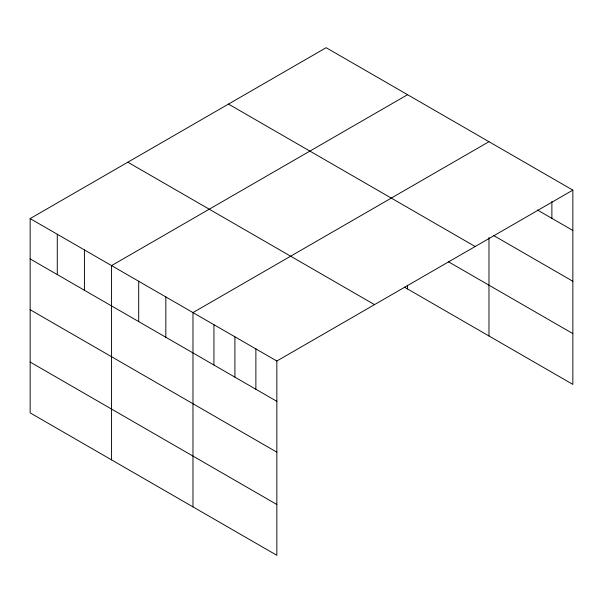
<?xml version="1.0" encoding="UTF-8"?>
<svg xmlns="http://www.w3.org/2000/svg" width="603" height="603" viewBox="0 0 603 603"><rect width="100%" height="100%" fill="white"/><g stroke="black" fill="none" stroke-linecap="round" stroke-linejoin="round"><path stroke-width="0.9" d="M30.15 218.595L276.845 361.024L276.845 555.303L30.15 412.874L30.15 218.595L326.155 47.697L572.85 190.126L572.85 384.405L404.372 287.134M407.568 94.701L111.563 265.599L111.563 459.878M488.973 141.697L192.968 312.595L192.968 506.874M276.845 361.024L572.85 190.126M537.363 209.972L572.85 230.459M493.812 235.63L572.85 281.262M228.477 104.093L475.172 246.521M448.27 261.679L572.85 333.602M127.828 162.199L374.523 304.628M30.15 258.928L276.845 401.357M30.15 309.731L276.845 452.16M30.15 362.071L276.845 504.5M551.881 201.47L551.881 218.354M488.973 237.507L488.973 335.977M407.568 285.211L407.568 288.98M255.876 348.918L255.876 389.252M234.906 336.813L234.906 377.146M213.937 324.7L213.937 365.041M165.833 296.932L165.833 337.265M138.698 281.262L138.698 321.595M84.42 249.928L84.42 290.262M57.285 234.266L57.285 274.599"/></g></svg>
